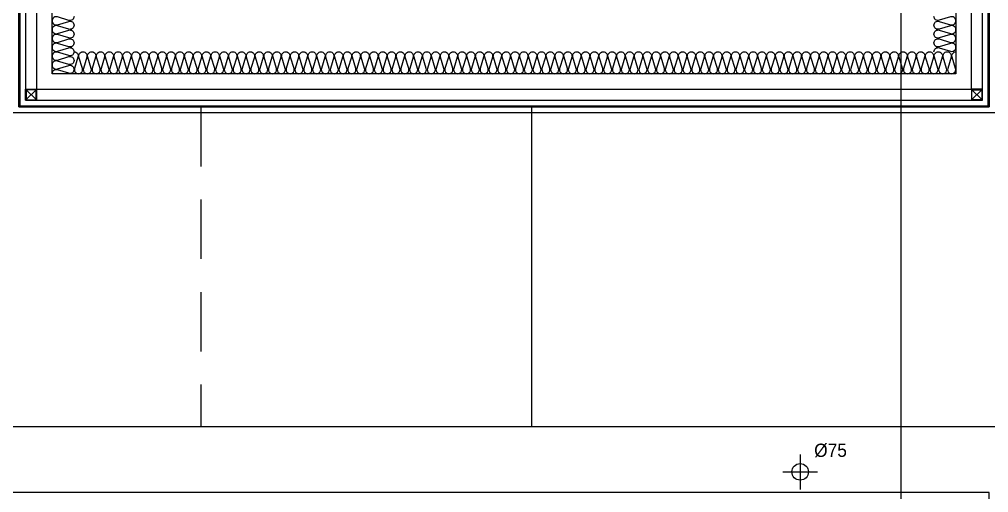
# Model space of a CAD drawing. Header units: millimetres. Extents: x 49504 to 178157, y 34455 to 150915.
# Drawn here: x 94606 to 99002, y 121805 to 123952 of the extents above; entities that cross this region are included whole.
import ezdxf
from ezdxf.enums import TextEntityAlignment as Align

# ---------------------------------------------------------------- set-up
doc = ezdxf.new("R2010")
doc.units = ezdxf.units.MM
doc.header["$LTSCALE"] = 300
doc.linetypes.add('HID', pattern=[2.8, 1.8, -1])
for name, color, linetype in [('6FIN', 6, 'Continuous'), ('A-CEN', 1, 'Continuous'), ('A-FIN(EX)', 6, 'Continuous'), ('A-지붕바닥', 251, 'Continuous'), ('A-하지철물', 55, 'Continuous'), ('ISL', 251, 'Continuous'), ('SHEET', 6, 'Continuous'), ('보(girder)', 7, 'HID'), ('복합판넬', 6, 'Continuous'), ('우수계획', 7, 'Continuous'), ('트랜치', 8, 'Continuous')]:
    doc.layers.add(name, color=color, linetype=linetype)
doc.layers.add('NOPLOT', color=191, linetype='Continuous', plot=False)
doc.styles.add('Gdim', font='Dotum.ttf')

# ---------------------------------------------------------------- blocks, each defined once
blk = doc.blocks.new('*U14')
at = {"layer": '6FIN'}
blk.add_lwpolyline([(25.3, 50), (-24.7, 50), (-24.7, 0), (25.3, 0)], close=True, dxfattribs=at)
at = {"layer": 'SHEET', "color": 8}
for p, q in [((-22.2, 2.5), (22.8, 47.5)), ((22.8, 2.5), (-22.2, 47.5))]:
    blk.add_line(p, q, dxfattribs=at)
blk.add_lwpolyline([(22.3, 2.3), (-21.7, 2.3, -0.414214), (-22.4, 3), (-22.4, 47, -0.414214), (-21.7, 47.7), (22.3, 47.7, -0.414214), (23, 47), (23, 3, -0.414214)], format="xyb", close=True, dxfattribs=at)
blk = doc.blocks.new('A$C4ff37237')
at = {"layer": '우수계획', "color": 1}
for p, q in [((79.2, 158.3, 0), (79.2, 0, 0)), ((0, 79.2, 0), (158.3, 79.2, 0))]:
    blk.add_line(p, q, dxfattribs=at)
at = {"layer": '우수계획', "color": 6, "lineweight": -3}
blk.add_circle((79.2, 79.2, 0), 37.5, dxfattribs=at)
at = {"layer": 'NOPLOT', "style": 'Gdim'}
blk.add_text('Ø75', height=60, dxfattribs=at).set_placement((216.9, 177.4), align=Align.MIDDLE)

msp = doc.modelspace()

# ---------------------------------------------------------------- linework, layer by layer
at = {"layer": 'A-CEN'}
msp.add_line((98603.6, 150915), (98603.6, 105515), dxfattribs=at)
at = {"layer": 'A-FIN(EX)', "elevation": 0}
msp.add_lwpolyline([(99003.6, 123555), (94603.6, 123555), (94603.6, 128255), (99003.6, 128255)], close=True, dxfattribs=at)
at = {"layer": 'A-지붕바닥'}
for p, q in [((92853.6, 123530), (101753.6, 123530)), ((96928.6, 123555), (96928.6, 122105))]:
    msp.add_line(p, q, dxfattribs=at)
at = {"layer": 'A-지붕바닥', "linetype": 'HID', "ltscale": 0.5}
msp.add_line((95428.6, 123555), (95428.6, 122105), dxfattribs=at)
at = {"layer": 'A-하지철물', "elevation": 0}
for points in [[(98973.6, 123585), (98973.6, 128225), (94633.6, 128225), (94633.6, 123585)], [(98923.6, 123635), (98923.6, 128175), (94683.6, 128175), (94683.6, 123635)]]:
    msp.add_lwpolyline(points, close=True, dxfattribs=at)
at = {"layer": 'ISL', "elevation": 0}
msp.add_lwpolyline([(94753.6, 128105), (98853.6, 128105), (98853.6, 123705), (94753.6, 123705)], close=True, dxfattribs=at)
for points in [[(94853.6, 123965, -0.509267), (94829.3, 123947.3), (94777.8, 123962.7, 1.372593), (94777.8, 123927.3), (94829.3, 123942.7, -0.509267), (94853.6, 123925, -0.509267), (94829.3, 123907.3), (94777.8, 123922.7, 1.372593), (94777.8, 123887.3), (94829.3, 123902.7, -0.509267), (94853.6, 123885, -0.509267), (94829.3, 123867.3), (94777.8, 123882.7, 1.372593), (94777.8, 123847.3), (94829.3, 123862.7, -0.509267), (94853.6, 123845, -0.509267), (94829.3, 123827.3), (94777.8, 123842.7, 1.372593), (94777.8, 123807.3), (94829.3, 123822.7, -0.509267), (94853.6, 123805, -0.509267), (94829.3, 123787.3), (94777.8, 123802.7, 1.372593), (94777.8, 123767.3), (94829.3, 123782.7, -0.509267), (94853.6, 123765, -0.509267), (94829.3, 123747.3), (94777.8, 123762.7, 1.372593), (94777.8, 123727.3), (94829.3, 123742.7, -0.509267), (94853.6, 123725, -0.509267), (94829.3, 123707.3), (94777.8, 123722.7, 0.508361), (94753.6, 123705, 0.508361)], [(98753.6, 123805, -0.509267), (98777.8, 123822.7), (98829.3, 123807.4, 1.372593), (98829.3, 123842.7), (98777.8, 123827.4, -0.509267), (98753.6, 123845, -0.509267), (98777.8, 123862.7), (98829.3, 123847.4, 1.372593), (98829.3, 123882.7), (98777.8, 123867.4, -0.509267), (98753.6, 123885, -0.509267), (98777.8, 123902.7), (98829.3, 123887.4, 1.372593), (98829.3, 123922.7), (98777.8, 123907.4, -0.509267), (98753.6, 123925, -0.509267), (98777.8, 123942.7), (98829.3, 123927.4, 1.372593), (98829.3, 123962.7), (98777.8, 123947.4, -0.509267), (98753.6, 123965, -0.509267)], [(94853.6, 123805, -0.509267), (94871.3, 123780.8), (94855.9, 123729.3, 1.372593), (94891.3, 123729.3), (94875.9, 123780.8, -0.509267), (94893.6, 123805, -0.509267), (94911.3, 123780.8), (94895.9, 123729.3, 1.372593), (94931.3, 123729.3), (94915.9, 123780.8, -0.509267), (94933.6, 123805, -0.509267), (94951.3, 123780.8), (94935.9, 123729.3, 1.372593), (94971.3, 123729.3), (94955.9, 123780.8, -0.509267), (94973.6, 123805, -0.509267), (94991.3, 123780.8), (94975.9, 123729.3, 1.372593), (95011.3, 123729.3), (94995.9, 123780.8, -0.509267), (95013.6, 123805, -0.509267), (95031.3, 123780.8), (95015.9, 123729.3, 1.372593), (95051.3, 123729.3), (95035.9, 123780.8, -0.509267), (95053.6, 123805, -0.509267), (95071.3, 123780.8), (95055.9, 123729.3, 1.372593), (95091.3, 123729.3), (95075.9, 123780.8, -0.509267), (95093.6, 123805, -0.509267), (95111.3, 123780.8), (95095.9, 123729.3, 1.372593), (95131.3, 123729.3), (95115.9, 123780.8, -0.509267), (95133.6, 123805, -0.509267), (95151.3, 123780.8), (95135.9, 123729.3, 1.372593), (95171.3, 123729.3), (95155.9, 123780.8, -0.509267), (95173.6, 123805, -0.509267), (95191.3, 123780.8), (95175.9, 123729.3, 1.372593), (95211.3, 123729.3), (95195.9, 123780.8, -0.509267), (95213.6, 123805, -0.509267), (95231.3, 123780.8), (95215.9, 123729.3, 1.372593), (95251.3, 123729.3), (95235.9, 123780.8, -0.509267), (95253.6, 123805, -0.509267), (95271.3, 123780.8), (95255.9, 123729.3, 1.372593), (95291.3, 123729.3), (95275.9, 123780.8, -0.509267), (95293.6, 123805, -0.509267), (95311.3, 123780.8), (95295.9, 123729.3, 1.372593), (95331.3, 123729.3), (95315.9, 123780.8, -0.509267), (95333.6, 123805, -0.509267), (95351.3, 123780.8), (95335.9, 123729.3, 1.372593), (95371.3, 123729.3), (95355.9, 123780.8, -0.509267), (95373.6, 123805, -0.509267), (95391.3, 123780.8), (95375.9, 123729.3, 1.372593), (95411.3, 123729.3), (95395.9, 123780.8, -0.509267), (95413.6, 123805, -0.509267), (95431.3, 123780.8), (95415.9, 123729.3, 1.372593), (95451.3, 123729.3), (95435.9, 123780.8, -0.509267), (95453.6, 123805, -0.509267), (95471.3, 123780.8), (95455.9, 123729.3, 1.372593), (95491.3, 123729.3), (95475.9, 123780.8, -0.509267), (95493.6, 123805, -0.509267), (95511.3, 123780.8), (95495.9, 123729.3, 1.372593), (95531.3, 123729.3), (95515.9, 123780.8, -0.509267), (95533.6, 123805, -0.509267), (95551.3, 123780.8), (95535.9, 123729.3, 1.372593), (95571.3, 123729.3), (95555.9, 123780.8, -0.509267), (95573.6, 123805, -0.509267), (95591.3, 123780.8), (95575.9, 123729.3, 1.372593), (95611.3, 123729.3), (95595.9, 123780.8, -0.509267), (95613.6, 123805, -0.509267), (95631.3, 123780.8), (95615.9, 123729.3, 1.372593), (95651.3, 123729.3), (95635.9, 123780.8, -0.509267), (95653.6, 123805, -0.509267), (95671.3, 123780.8), (95655.9, 123729.3, 1.372593), (95691.3, 123729.3), (95675.9, 123780.8, -0.509267), (95693.6, 123805, -0.509267), (95711.3, 123780.8), (95695.9, 123729.3, 1.372593), (95731.3, 123729.3), (95715.9, 123780.8, -0.509267), (95733.6, 123805, -0.509267), (95751.3, 123780.8), (95735.9, 123729.3, 1.372593), (95771.3, 123729.3), (95755.9, 123780.8, -0.509267), (95773.6, 123805, -0.509267), (95791.3, 123780.8), (95775.9, 123729.3, 1.372593), (95811.3, 123729.3), (95795.9, 123780.8, -0.509267), (95813.6, 123805, -0.509267), (95831.3, 123780.8), (95815.9, 123729.3, 1.372593), (95851.3, 123729.3), (95835.9, 123780.8, -0.509267), (95853.6, 123805, -0.509267), (95871.3, 123780.8), (95855.9, 123729.3, 1.372593), (95891.3, 123729.3), (95875.9, 123780.8, -0.509267), (95893.6, 123805, -0.509267), (95911.3, 123780.8), (95895.9, 123729.3, 1.372593), (95931.3, 123729.3), (95915.9, 123780.8, -0.509267), (95933.6, 123805, -0.509267), (95951.3, 123780.8), (95935.9, 123729.3, 1.372593), (95971.3, 123729.3), (95955.9, 123780.8, -0.509267), (95973.6, 123805, -0.509267), (95991.3, 123780.8), (95975.9, 123729.3, 1.372593), (96011.3, 123729.3), (95995.9, 123780.8, -0.509267), (96013.6, 123805, -0.509267), (96031.3, 123780.8), (96015.9, 123729.3, 1.372593), (96051.3, 123729.3), (96035.9, 123780.8, -0.509267), (96053.6, 123805, -0.509267), (96071.3, 123780.8), (96055.9, 123729.3, 1.372593), (96091.3, 123729.3), (96075.9, 123780.8, -0.509267), (96093.6, 123805, -0.509267), (96111.3, 123780.8), (96095.9, 123729.3, 1.372593), (96131.3, 123729.3), (96115.9, 123780.8, -0.509267), (96133.6, 123805, -0.509267), (96151.3, 123780.8), (96135.9, 123729.3, 1.372593), (96171.3, 123729.3), (96155.9, 123780.8, -0.509267), (96173.6, 123805, -0.509267), (96191.3, 123780.8), (96175.9, 123729.3, 1.372593), (96211.3, 123729.3), (96195.9, 123780.8, -0.509267), (96213.6, 123805, -0.509267), (96231.3, 123780.8), (96215.9, 123729.3, 1.372593), (96251.3, 123729.3), (96235.9, 123780.8, -0.509267), (96253.6, 123805, -0.509267), (96271.3, 123780.8), (96255.9, 123729.3, 1.372593), (96291.3, 123729.3), (96275.9, 123780.8, -0.509267), (96293.6, 123805, -0.509267), (96311.3, 123780.8), (96295.9, 123729.3, 1.372593), (96331.3, 123729.3), (96315.9, 123780.8, -0.509267), (96333.6, 123805, -0.509267), (96351.3, 123780.8), (96335.9, 123729.3, 1.372593), (96371.3, 123729.3), (96355.9, 123780.8, -0.509267), (96373.6, 123805, -0.509267), (96391.3, 123780.8), (96375.9, 123729.3, 1.372593), (96411.3, 123729.3), (96395.9, 123780.8, -0.509267), (96413.6, 123805, -0.509267), (96431.3, 123780.8), (96415.9, 123729.3, 1.372593), (96451.3, 123729.3), (96435.9, 123780.8, -0.509267), (96453.6, 123805, -0.509267), (96471.3, 123780.8), (96455.9, 123729.3, 1.372593), (96491.3, 123729.3), (96475.9, 123780.8, -0.509267), (96493.6, 123805, -0.509267), (96511.3, 123780.8), (96495.9, 123729.3, 1.372593), (96531.3, 123729.3), (96515.9, 123780.8, -0.509267), (96533.6, 123805, -0.509267), (96551.3, 123780.8), (96535.9, 123729.3, 1.372593), (96571.3, 123729.3), (96555.9, 123780.8, -0.509267), (96573.6, 123805, -0.509267), (96591.3, 123780.8), (96575.9, 123729.3, 1.372593), (96611.3, 123729.3), (96595.9, 123780.8, -0.509267), (96613.6, 123805, -0.509267), (96631.3, 123780.8), (96615.9, 123729.3, 1.372593), (96651.3, 123729.3), (96635.9, 123780.8, -0.509267), (96653.6, 123805, -0.509267), (96671.3, 123780.8), (96655.9, 123729.3, 1.372593), (96691.3, 123729.3), (96675.9, 123780.8, -0.509267), (96693.6, 123805, -0.509267), (96711.3, 123780.8), (96695.9, 123729.3, 1.372593), (96731.3, 123729.3), (96715.9, 123780.8, -0.509267), (96733.6, 123805, -0.509267), (96751.3, 123780.8), (96735.9, 123729.3, 1.372593), (96771.3, 123729.3), (96755.9, 123780.8, -0.509267), (96773.6, 123805, -0.509267), (96791.3, 123780.8), (96775.9, 123729.3, 1.372593), (96811.3, 123729.3), (96795.9, 123780.8, -0.509267), (96813.6, 123805, -0.509267), (96831.3, 123780.8), (96815.9, 123729.3, 1.372593), (96851.3, 123729.3), (96835.9, 123780.8, -0.509267), (96853.6, 123805, -0.509267), (96871.3, 123780.8), (96855.9, 123729.3, 1.372593), (96891.3, 123729.3), (96875.9, 123780.8, -0.509267), (96893.6, 123805, -0.509267), (96911.3, 123780.8), (96895.9, 123729.3, 1.372593), (96931.3, 123729.3), (96915.9, 123780.8, -0.509267), (96933.6, 123805, -0.509267), (96951.3, 123780.8), (96935.9, 123729.3, 1.372593), (96971.3, 123729.3), (96955.9, 123780.8, -0.509267), (96973.6, 123805, -0.509267), (96991.3, 123780.8), (96975.9, 123729.3, 1.372593), (97011.3, 123729.3), (96995.9, 123780.8, -0.509267), (97013.6, 123805, -0.509267), (97031.3, 123780.8), (97015.9, 123729.3, 1.372593), (97051.3, 123729.3), (97035.9, 123780.8, -0.509267), (97053.6, 123805, -0.509267), (97071.3, 123780.8), (97055.9, 123729.3, 1.372593), (97091.3, 123729.3), (97075.9, 123780.8, -0.509267), (97093.6, 123805, -0.509267), (97111.3, 123780.8), (97095.9, 123729.3, 1.372593), (97131.3, 123729.3), (97115.9, 123780.8, -0.509267), (97133.6, 123805, -0.509267), (97151.3, 123780.8), (97135.9, 123729.3, 1.372593), (97171.3, 123729.3), (97155.9, 123780.8, -0.509267), (97173.6, 123805, -0.509267), (97191.3, 123780.8), (97175.9, 123729.3, 1.372593), (97211.3, 123729.3), (97195.9, 123780.8, -0.509267), (97213.6, 123805, -0.509267), (97231.3, 123780.8), (97215.9, 123729.3, 1.372593), (97251.3, 123729.3), (97235.9, 123780.8, -0.509267), (97253.6, 123805, -0.509267), (97271.3, 123780.8), (97255.9, 123729.3, 1.372593), (97291.3, 123729.3), (97275.9, 123780.8, -0.509267), (97293.6, 123805, -0.509267), (97311.3, 123780.8), (97295.9, 123729.3, 1.372593), (97331.3, 123729.3), (97315.9, 123780.8, -0.509267), (97333.6, 123805, -0.509267), (97351.3, 123780.8), (97335.9, 123729.3, 1.372593), (97371.3, 123729.3), (97355.9, 123780.8, -0.509267), (97373.6, 123805, -0.509267), (97391.3, 123780.8), (97375.9, 123729.3, 1.372593), (97411.3, 123729.3), (97395.9, 123780.8, -0.509267), (97413.6, 123805, -0.509267), (97431.3, 123780.8), (97415.9, 123729.3, 1.372593), (97451.3, 123729.3), (97435.9, 123780.8, -0.509267), (97453.6, 123805, -0.509267), (97471.3, 123780.8), (97455.9, 123729.3, 1.372593), (97491.3, 123729.3), (97475.9, 123780.8, -0.509267), (97493.6, 123805, -0.509267), (97511.3, 123780.8), (97495.9, 123729.3, 1.372593), (97531.3, 123729.3), (97515.9, 123780.8, -0.509267), (97533.6, 123805, -0.509267), (97551.3, 123780.8), (97535.9, 123729.3, 1.372593), (97571.3, 123729.3), (97555.9, 123780.8, -0.509267), (97573.6, 123805, -0.509267), (97591.3, 123780.8), (97575.9, 123729.3, 1.372593), (97611.3, 123729.3), (97595.9, 123780.8, -0.509267), (97613.6, 123805, -0.509267), (97631.3, 123780.8), (97615.9, 123729.3, 1.372593), (97651.3, 123729.3), (97635.9, 123780.8, -0.509267), (97653.6, 123805, -0.509267), (97671.3, 123780.8), (97655.9, 123729.3, 1.372593), (97691.3, 123729.3), (97675.9, 123780.8, -0.509267), (97693.6, 123805, -0.509267), (97711.3, 123780.8), (97695.9, 123729.3, 1.372593), (97731.3, 123729.3), (97715.9, 123780.8, -0.509267), (97733.6, 123805, -0.509267), (97751.3, 123780.8), (97735.9, 123729.3, 1.372593), (97771.3, 123729.3), (97755.9, 123780.8, -0.509267), (97773.6, 123805, -0.509267), (97791.3, 123780.8), (97775.9, 123729.3, 1.372593), (97811.3, 123729.3), (97795.9, 123780.8, -0.509267), (97813.6, 123805, -0.509267), (97831.3, 123780.8), (97815.9, 123729.3, 1.372593), (97851.3, 123729.3), (97835.9, 123780.8, -0.509267), (97853.6, 123805, -0.509267), (97871.3, 123780.8), (97855.9, 123729.3, 1.372593), (97891.3, 123729.3), (97875.9, 123780.8, -0.509267), (97893.6, 123805, -0.509267), (97911.3, 123780.8), (97895.9, 123729.3, 1.372593), (97931.3, 123729.3), (97915.9, 123780.8, -0.509267), (97933.6, 123805, -0.509267), (97951.3, 123780.8), (97935.9, 123729.3, 1.372593), (97971.3, 123729.3), (97955.9, 123780.8, -0.509267), (97973.6, 123805, -0.509267), (97991.3, 123780.8), (97975.9, 123729.3, 1.372593), (98011.3, 123729.3), (97995.9, 123780.8, -0.509267), (98013.6, 123805, -0.509267), (98031.3, 123780.8), (98015.9, 123729.3, 1.372593), (98051.3, 123729.3), (98035.9, 123780.8, -0.509267), (98053.6, 123805, -0.509267), (98071.3, 123780.8), (98055.9, 123729.3, 1.372593), (98091.3, 123729.3), (98075.9, 123780.8, -0.509267), (98093.6, 123805, -0.509267), (98111.3, 123780.8), (98095.9, 123729.3, 1.372593), (98131.3, 123729.3), (98115.9, 123780.8, -0.509267), (98133.6, 123805, -0.509267), (98151.3, 123780.8), (98135.9, 123729.3, 1.372593), (98171.3, 123729.3), (98155.9, 123780.8, -0.509267), (98173.6, 123805, -0.509267), (98191.3, 123780.8), (98175.9, 123729.3, 1.372593), (98211.3, 123729.3), (98195.9, 123780.8, -0.509267), (98213.6, 123805, -0.509267), (98231.3, 123780.8), (98215.9, 123729.3, 1.372593), (98251.3, 123729.3), (98235.9, 123780.8, -0.509267), (98253.6, 123805, -0.509267), (98271.3, 123780.8), (98255.9, 123729.3, 1.372593), (98291.3, 123729.3), (98275.9, 123780.8, -0.509267), (98293.6, 123805, -0.509267), (98311.3, 123780.8), (98295.9, 123729.3, 1.372593), (98331.3, 123729.3), (98315.9, 123780.8, -0.509267), (98333.6, 123805, -0.509267), (98351.3, 123780.8), (98335.9, 123729.3, 1.372593), (98371.3, 123729.3), (98355.9, 123780.8, -0.509267), (98373.6, 123805, -0.509267), (98391.3, 123780.8), (98375.9, 123729.3, 1.372593), (98411.3, 123729.3), (98395.9, 123780.8, -0.509267), (98413.6, 123805, -0.509267), (98431.3, 123780.8), (98415.9, 123729.3, 1.372593), (98451.3, 123729.3), (98435.9, 123780.8, -0.509267), (98453.6, 123805, -0.509267), (98471.3, 123780.8), (98455.9, 123729.3, 1.372593), (98491.3, 123729.3), (98475.9, 123780.8, -0.509267), (98493.6, 123805, -0.509267), (98511.3, 123780.8), (98495.9, 123729.3, 1.372593), (98531.3, 123729.3), (98515.9, 123780.8, -0.509267), (98533.6, 123805, -0.509267), (98551.3, 123780.8), (98535.9, 123729.3, 1.372593), (98571.3, 123729.3), (98555.9, 123780.8, -0.509267), (98573.6, 123805, -0.509267), (98591.3, 123780.8), (98575.9, 123729.3, 1.372593), (98611.3, 123729.3), (98595.9, 123780.8, -0.509267), (98613.6, 123805, -0.509267), (98631.3, 123780.8), (98615.9, 123729.3, 1.372593), (98651.3, 123729.3), (98635.9, 123780.8, -0.509267), (98653.6, 123805, -0.509267), (98671.3, 123780.8), (98655.9, 123729.3, 1.372593), (98691.3, 123729.3), (98675.9, 123780.8, -0.509267), (98693.6, 123805, -0.509267), (98711.3, 123780.8), (98695.9, 123729.3, 1.372593), (98731.3, 123729.3), (98715.9, 123780.8, -0.509267), (98733.6, 123805, -0.509267), (98751.3, 123780.8), (98735.9, 123729.3, 1.372593), (98771.3, 123729.3), (98755.9, 123780.8, -0.509267), (98773.6, 123805, -0.509267), (98791.3, 123780.8), (98775.9, 123729.3, 1.372593), (98811.3, 123729.3), (98795.9, 123780.8, -0.509267), (98813.6, 123805, -0.509267), (98831.3, 123780.8), (98815.9, 123729.3, 1.372593), (98851.3, 123729.3), (98835.9, 123780.8, -0.508927), (98853.6, 123805, -0.508927)]]:
    msp.add_lwpolyline(points, format="xyb", dxfattribs=at)
at = {"layer": '복합판넬', "elevation": 0}
for points in [[(99003.6, 123555), (99003.6, 128255), (94603.6, 128255), (94603.6, 123555)], [(98999.6, 123559), (98999.6, 128251), (94607.6, 128251), (94607.6, 123559)]]:
    msp.add_lwpolyline(points, close=True, dxfattribs=at)
msp.add_lwpolyline([(98768.6, 120920), (99003.6, 120920), (99003.6, 121805), (92703.6, 121805), (92703.6, 116455), (99003.6, 116455), (99003.6, 117290), (98768.6, 117290)], dxfattribs=at)
at = {"layer": '트랜치', "elevation": 0}
msp.add_lwpolyline([(98053.6, 128255), (98053.6, 136955), (92853.6, 136955), (92853.6, 122105), (100603.6, 122105), (100603.6, 117505), (101753.6, 117505), (101753.6, 123605)], dxfattribs=at)

# ---------------------------------------------------------------- block references
at = {"layer": 'A-지붕바닥'}
msp.add_blockref('A$C4ff37237', (98067.7, 121819.8, 0), dxfattribs=at)
at = {"layer": '보(girder)', "xscale": -1, "rotation": 270}
msp.add_blockref('*U14', (94633.6, 123609.7), dxfattribs=at)
at = {"layer": '보(girder)'}
msp.add_blockref('*U14', (98948.3, 123585), dxfattribs=at)

doc.saveas('drawing.dxf')
